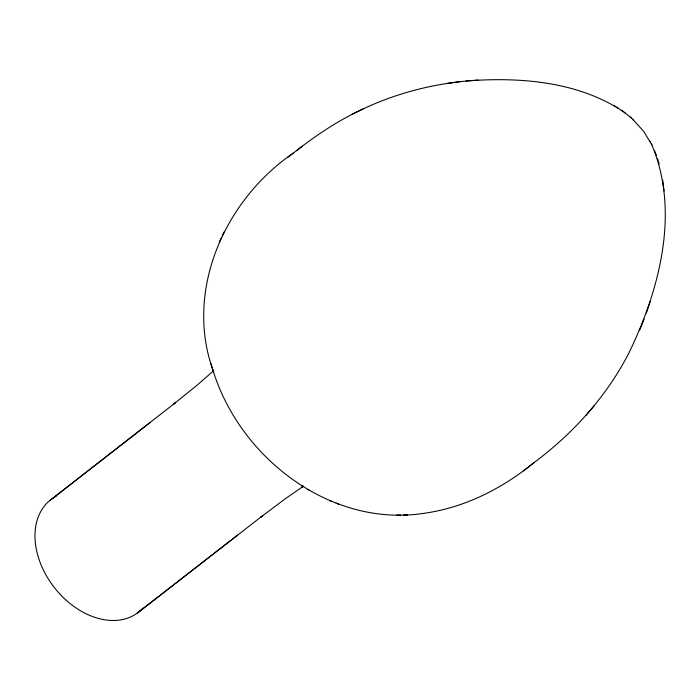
<?xml version="1.0" encoding="UTF-8"?>
<svg xmlns="http://www.w3.org/2000/svg" width="700" height="700" viewBox="0 0 700 700"><rect width="100%" height="100%" fill="white"/><g stroke="black" fill="none" stroke-linecap="round" stroke-linejoin="round"><path stroke-width="1.05" d="M293.3 153.107C225.05 199.727 184.205 290.062 213.08 370.615C240.179 458.36 331.354 528.308 425.119 513.135C465.281 507.351 502.582 488.302 533.785 462.805C572.863 433.703 606.41 396.707 628.775 353.238C659.47 290.098 680.426 211.435 651.42 143.92M646.327 313.162L650.239 301.639M639.511 330.496L644.175 318.964M219.275 242.007L221.139 238.149M222.206 235.891L224.105 231.963M585.909 415.398L589.803 410.848M590.327 410.226L594.195 405.703M213.763 370.615L197.523 384.834L173.276 404.416L175.254 402.876L49.586 500.684M53.209 497.998L150.133 422.485M296.634 150.561C315.621 135.721 335.773 122.211 357.473 111.65M237.58 535.106L137.567 612.894L262.771 515.585L260.794 517.125L285.74 498.444L303.1 486.421M523.364 470.855L533.785 462.805M287.866 157.325L302.067 146.344M303.249 486.325L301.822 487.279L303.511 486.202M358.216 111.309C393.724 93.721 432.784 83.571 472.246 80.535M352.1 114.301L363.545 108.675M447.598 83.344L459.926 81.681M472.168 80.57C523.486 77.263 578.909 82.294 622.834 111.282M466.069 81.025L478.205 80.089M396.707 515.077L400.575 515.025M403.515 514.955L407.488 514.903M329.438 500.5L331.739 501.427M336.114 503.169L338.555 504.157M616.683 107.223L618.546 108.36M613.699 105.411L615.746 106.663M301.665 485.713L303.17 486.64M307.991 489.554L309.645 490.569M624.015 112.14L631.199 117.88M621.303 110.189L625.38 113.111M632.695 119.236L643.492 131.127L651.971 144.979M630.315 117.093L633.421 119.875M650.038 141.269L650.484 142.144M654.605 150.745L655.218 152.311M655.742 153.659L656.434 155.426M210.875 363.379L213.605 372.312M657.519 158.55L658.166 160.641M658.464 161.683L659.173 163.975M664.064 191.004L662.681 180.162M142.8 608.169A71.312 50.977 52.1 0 1 54.075 587.204A71.312 50.977 52.1 0 1 56.192 496.256"/></g></svg>
